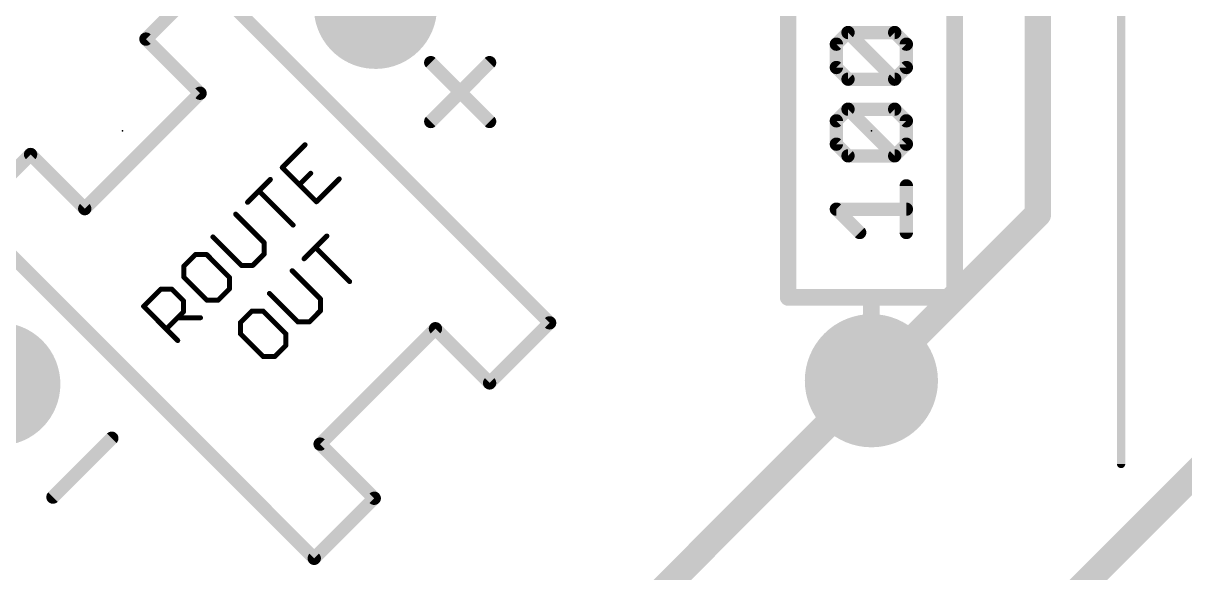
# Model space of a CAD drawing. Extents: x -12 to 102, y -12 to 69.
# Drawn here: x 40.4 to 58.12, y 5.96 to 14.34 of the extents above; entities that cross this region are included whole.
import ezdxf

# ---------------------------------------------------------------- set-up
doc = ezdxf.new("R2010")
doc.units = 0
for name, color, linetype in [('1', 12, 'CONTINUOUS'), ('17', 110, 'CONTINUOUS'), ('20', 53, 'CONTINUOUS'), ('21', 41, 'CONTINUOUS'), ('23', 53, 'CONTINUOUS'), ('49', 6, 'CONTINUOUS'), ('51', 53, 'CONTINUOUS')]:
    doc.layers.add(name, color=color, linetype=linetype)

# ---------------------------------------------------------------- blocks, each defined once
blk = doc.blocks.new('ROUNDP')
at = {"const_width": 0.5}
blk.add_lwpolyline([(0, -0.25, 1), (0, 0.25, 1), (0, -0.25)], format="xyb", dxfattribs=at)

msp = doc.modelspace()

# ---------------------------------------------------------------- linework, layer by layer
at = {"layer": '1'}
for points, const_width in [([(55.88, 19.05), (55.88, 11.43)], 0.4064), ([(44.6972, 12.4887), (44.3497, 12.1412)], 0.0762), ([(44.3497, 12.1412), (44.871, 11.6199)], 0.0762), ([(44.6103, 11.8805), (44.7841, 12.0543)], 0.0762), ([(43.8205, 11.612), (44.168, 11.9595)], 0.0762), ([(44.871, 11.6199), (45.2185, 11.9674)], 0.0762), ([(44.5155, 11.2644), (43.9942, 11.7857)], 0.0762), ([(55.88, 11.43), (53.34, 8.89)], 0.4064), ([(44.0732, 10.9959), (43.6388, 11.4303)], 0.0762), ([(43.2913, 11.0827), (43.7257, 10.6483)], 0.0762), ([(44.0732, 10.8221), (44.0732, 10.9959)], 0.0762), ([(44.6826, 10.7498), (45.0301, 11.0974)], 0.0762), ([(43.0227, 10.8142), (42.8489, 10.6404)], 0.0762), ([(43.1965, 10.8142), (43.0227, 10.8142)], 0.0762), ([(43.544, 10.4666), (43.1965, 10.8142)], 0.0762), ([(43.8994, 10.6483), (44.0732, 10.8221)], 0.0762), ([(45.3776, 10.4023), (44.8563, 10.9236)], 0.0762), ([(42.8489, 10.6404), (42.8489, 10.4666)], 0.0762), ([(43.7257, 10.6483), (43.8994, 10.6483)], 0.0762), ([(42.8489, 10.4666), (43.1965, 10.1191)], 0.0762), ([(43.544, 10.2929), (43.544, 10.4666)], 0.0762), ([(44.9353, 10.1338), (44.5009, 10.5682)], 0.0762), ([(42.2328, 10.0243), (42.4935, 10.285)], 0.0762), ([(42.4935, 10.285), (42.6673, 10.285)], 0.0762), ([(42.6673, 10.285), (42.841, 10.1112)], 0.0762), ([(43.3702, 10.1191), (43.544, 10.2929)], 0.0762), ([(42.841, 10.1112), (42.841, 9.9374)], 0.0762), ([(43.1965, 10.1191), (43.3702, 10.1191)], 0.0762), ([(44.1534, 10.2206), (44.5878, 9.7862)], 0.0762), ([(44.9353, 9.96), (44.9353, 10.1338)], 0.0762), ([(42.7541, 9.503), (42.2328, 10.0243)], 0.0762), ([(42.841, 9.9374), (42.5804, 9.6768)], 0.0762), ([(43.8848, 9.9521), (43.711, 9.7783)], 0.0762), ([(44.0586, 9.9521), (43.8848, 9.9521)], 0.0762), ([(44.4061, 9.6045), (44.0586, 9.9521)], 0.0762), ([(44.7615, 9.7862), (44.9353, 9.96)], 0.0762), ([(42.7541, 9.8506), (43.1017, 9.8506)], 0.0762), ([(43.711, 9.7783), (43.711, 9.6045)], 0.0762), ([(44.5878, 9.7862), (44.7615, 9.7862)], 0.0762), ([(43.711, 9.6045), (44.0586, 9.257)], 0.0762), ([(44.4061, 9.4308), (44.4061, 9.6045)], 0.0762), ([(44.2323, 9.257), (44.4061, 9.4308)], 0.0762), ([(44.0586, 9.257), (44.2323, 9.257)], 0.0762), ([(53.34, 8.89), (49.53, 5.08)], 0.4064), ([(54.7878, 3.9878), (58.42, 7.62)], 0.4064)]:
    msp.add_lwpolyline(points, dxfattribs=dict(at, const_width=const_width))
for points, const_width in [([(44.7107, 12.4752, 1), (44.6837, 12.5022)], 0.0381), ([(44.3631, 12.1546, 1), (44.3362, 12.1277)], 0.0381), ([(44.3362, 12.1546, 1), (44.3631, 12.1277)], 0.0381), ([(44.7976, 12.0408, 1), (44.7706, 12.0677)], 0.0381), ([(44.1815, 11.946, 1), (44.1545, 11.973)], 0.0381), ([(44.5969, 11.894, 1), (44.6238, 11.867)], 0.0381), ([(45.232, 11.9539, 1), (45.205, 11.9809)], 0.0381), ([(44.0077, 11.7992, 1), (43.9808, 11.7722)], 0.0381), ([(43.807, 11.6254, 1), (43.8339, 11.5985)], 0.0381), ([(44.8575, 11.6333, 1), (44.8844, 11.6064)], 0.0381), ([(44.8575, 11.6064, 1), (44.8844, 11.6333)], 0.0381), ([(55.7784, 11.43, 1), (55.9816, 11.43)], 0.2032), ([(55.9518, 11.3582, 1), (55.8082, 11.5018)], 0.2032), ([(43.6523, 11.4437, 1), (43.6253, 11.4168)], 0.0381), ([(44.5021, 11.2509, 1), (44.529, 11.2779)], 0.0381), ([(43.3047, 11.0962, 1), (43.2778, 11.0693)], 0.0381), ([(44.0923, 10.9959, 1), (44.0542, 10.9959)], 0.0381), ([(44.0597, 10.9824, 1), (44.0867, 11.0093)], 0.0381), ([(45.0436, 11.0839, 1), (45.0166, 11.1108)], 0.0381), ([(43.0227, 10.8332, 1), (43.0227, 10.7951)], 0.0381), ([(43.0362, 10.8007, 1), (43.0092, 10.8277)], 0.0381), ([(43.2099, 10.8277, 1), (43.183, 10.8007)], 0.0381), ([(43.1965, 10.7951, 1), (43.1965, 10.8332)], 0.0381), ([(44.0542, 10.8221, 1), (44.0923, 10.8221)], 0.0381), ([(44.0867, 10.8086, 1), (44.0597, 10.8356)], 0.0381), ([(44.8698, 10.9371, 1), (44.8429, 10.9101)], 0.0381), ([(42.8355, 10.6539, 1), (42.8624, 10.6269)], 0.0381), ([(42.868, 10.6404, 1), (42.8299, 10.6404)], 0.0381), ([(43.7257, 10.6674, 1), (43.7257, 10.6293)], 0.0381), ([(43.7122, 10.6349, 1), (43.7391, 10.6618)], 0.0381), ([(43.886, 10.6618, 1), (43.9129, 10.6349)], 0.0381), ([(43.8994, 10.6293, 1), (43.8994, 10.6674)], 0.0381), ([(44.6691, 10.7633, 1), (44.696, 10.7364)], 0.0381), ([(42.8624, 10.4801, 1), (42.8355, 10.4532)], 0.0381), ([(42.8299, 10.4666, 1), (42.868, 10.4666)], 0.0381), ([(43.563, 10.4666, 1), (43.5249, 10.4666)], 0.0381), ([(43.5305, 10.4532, 1), (43.5575, 10.4801)], 0.0381), ([(44.5144, 10.5816, 1), (44.4874, 10.5547)], 0.0381), ([(42.4935, 10.304, 1), (42.4935, 10.2659)], 0.0381), ([(42.507, 10.2715, 1), (42.48, 10.2984)], 0.0381), ([(42.6807, 10.2984, 1), (42.6538, 10.2715)], 0.0381), ([(42.6673, 10.2659, 1), (42.6673, 10.304)], 0.0381), ([(43.5249, 10.2929, 1), (43.563, 10.2929)], 0.0381), ([(43.5575, 10.2794, 1), (43.5305, 10.3064)], 0.0381), ([(45.3642, 10.3888, 1), (45.3911, 10.4158)], 0.0381), ([(42.8601, 10.1112, 1), (42.822, 10.1112)], 0.0381), ([(42.8275, 10.0977, 1), (42.8545, 10.1247)], 0.0381), ([(43.1965, 10.1382, 1), (43.1965, 10.1001)], 0.0381), ([(43.183, 10.1056, 1), (43.2099, 10.1326)], 0.0381), ([(43.3568, 10.1326, 1), (43.3837, 10.1056)], 0.0381), ([(43.3702, 10.1001, 1), (43.3702, 10.1382)], 0.0381), ([(44.1668, 10.2341, 1), (44.1399, 10.2072)], 0.0381), ([(44.9544, 10.1337, 1), (44.9163, 10.1338)], 0.0381), ([(44.9218, 10.1203, 1), (44.9488, 10.1472)], 0.0381), ([(42.2463, 10.0378, 1), (42.2194, 10.0109)], 0.0381), ([(42.2194, 10.0378, 1), (42.2463, 10.0109)], 0.0381), ([(42.822, 9.9374, 1), (42.8601, 9.9374)], 0.0381), ([(42.8545, 9.924, 1), (42.8275, 9.9509)], 0.0381), ([(43.8848, 9.9711, 1), (43.8848, 9.933)], 0.0381), ([(43.8983, 9.9386, 1), (43.8713, 9.9655)], 0.0381), ([(44.072, 9.9655, 1), (44.0451, 9.9386)], 0.0381), ([(44.0586, 9.933, 1), (44.0586, 9.9711)], 0.0381), ([(44.9163, 9.96, 1), (44.9544, 9.96)], 0.0381), ([(44.9488, 9.9465, 1), (44.9218, 9.9735)], 0.0381), ([(42.7541, 9.8696, 1), (42.7541, 9.8315)], 0.0381), ([(43.1017, 9.8315, 1), (43.1017, 9.8696)], 0.0381), ([(43.6976, 9.7918, 1), (43.7245, 9.7648)], 0.0381), ([(43.7301, 9.7783, 1), (43.692, 9.7783)], 0.0381), ([(44.5878, 9.8053, 1), (44.5878, 9.7672)], 0.0381), ([(44.5743, 9.7727, 1), (44.6012, 9.7997)], 0.0381), ([(44.7481, 9.7997, 1), (44.775, 9.7727)], 0.0381), ([(44.7615, 9.7672, 1), (44.7615, 9.8053)], 0.0381), ([(42.5669, 9.6903, 1), (42.5938, 9.6633)], 0.0381), ([(43.7245, 9.618, 1), (43.6976, 9.5911)], 0.0381), ([(43.692, 9.6045, 1), (43.7301, 9.6045)], 0.0381), ([(44.4251, 9.6045, 1), (44.3871, 9.6045)], 0.0381), ([(44.3926, 9.5911, 1), (44.4196, 9.618)], 0.0381), ([(42.7407, 9.4896, 1), (42.7676, 9.5165)], 0.0381), ([(44.387, 9.4308, 1), (44.4251, 9.4308)], 0.0381), ([(44.4196, 9.4173, 1), (44.3926, 9.4442)], 0.0381), ([(44.0586, 9.2761, 1), (44.0586, 9.238)], 0.0381), ([(44.0451, 9.2435, 1), (44.072, 9.2705)], 0.0381), ([(44.2189, 9.2705, 1), (44.2458, 9.2435)], 0.0381), ([(44.2323, 9.238, 1), (44.2323, 9.2761)], 0.0381), ([(53.2682, 8.9618, 1), (53.4118, 8.8182)], 0.2032), ([(53.4118, 8.8182, 1), (53.2682, 8.9618)], 0.2032)]:
    msp.add_lwpolyline(points, format="xyb", dxfattribs=dict(at, const_width=const_width))
at = {"layer": '20', "const_width": 0.2032}
for points in [[(42.2692, 14.1009), (43.1852, 15.0169)], [(48.4297, 9.7724), (43.1852, 15.0169)], [(43.0954, 13.2747), (42.2692, 14.1009)], [(43.0954, 13.2747), (41.3353, 11.5146)], [(39.5931, 11.4248), (40.5091, 12.3408)], [(40.5091, 12.3408), (41.3353, 11.5146)], [(39.5931, 11.4248), (44.8376, 6.1803)], [(44.9274, 7.9225), (46.6875, 9.6826)], [(47.5137, 8.8565), (46.6875, 9.6826)], [(48.4297, 9.7724), (47.5137, 8.8565)], [(44.9274, 7.9225), (45.7535, 7.0963)], [(45.7535, 7.0963), (44.8376, 6.1803)]]:
    msp.add_lwpolyline(points, dxfattribs=at)
at = {"layer": '20', "const_width": 0.1016}
for points in [[(42.3051, 14.1368, 1), (42.2333, 14.065)], [(42.2333, 14.1368, 1), (42.3051, 14.065)], [(43.1313, 13.2388, 1), (43.0595, 13.3107)], [(43.0595, 13.2388, 1), (43.1313, 13.3107)], [(40.545, 12.3767, 1), (40.4732, 12.3049)], [(40.545, 12.3049, 1), (40.4732, 12.3767)], [(41.2993, 11.5505, 1), (41.3712, 11.4787)], [(41.2993, 11.4787, 1), (41.3712, 11.5505)], [(46.7234, 9.7186, 1), (46.6516, 9.6467)], [(46.7234, 9.6467, 1), (46.6516, 9.7186)], [(48.4656, 9.7365, 1), (48.3937, 9.8084)], [(48.3937, 9.7365, 1), (48.4656, 9.8084)], [(47.4778, 8.8924, 1), (47.5496, 8.8205)], [(47.4778, 8.8205, 1), (47.5496, 8.8924)], [(44.9633, 7.9584, 1), (44.8914, 7.8866)], [(44.8914, 7.9584, 1), (44.9633, 7.8866)], [(45.7895, 7.0604, 1), (45.7176, 7.1322)], [(45.7176, 7.0604, 1), (45.7895, 7.1322)], [(44.8016, 6.2163, 1), (44.8735, 6.1444)], [(44.8016, 6.1444, 1), (44.8735, 6.2163)]]:
    msp.add_lwpolyline(points, format="xyb", dxfattribs=at)
at = {"layer": '21'}
for points, const_width in [([(52.07, 10.16), (52.07, 15.24)], 0.254), ([(54.61, 15.24), (54.61, 10.16)], 0.254), ([(52.8057, 14.0233), (52.9836, 14.2012)], 0.2032), ([(52.9836, 14.2012), (53.6955, 14.2012)], 0.2032), ([(53.6955, 13.4894), (52.9836, 14.2012)], 0.2032), ([(53.6955, 14.2012), (53.8734, 14.0233)], 0.2032), ([(52.8057, 13.6673), (52.8057, 14.0233)], 0.2032), ([(53.8734, 14.0233), (53.8734, 13.6673)], 0.2032), ([(46.6157, 12.8437), (47.5137, 13.7417)], 0.2032), ([(46.6157, 13.7417), (47.5137, 12.8437)], 0.2032), ([(52.9836, 13.4894), (52.8057, 13.6673)], 0.2032), ([(53.8734, 13.6673), (53.6955, 13.4894)], 0.2032), ([(53.6955, 13.4894), (52.9836, 13.4894)], 0.2032), ([(52.8057, 12.8539), (52.9836, 13.0318)], 0.2032), ([(52.9836, 13.0318), (53.6955, 13.0318)], 0.2032), ([(53.6955, 12.32), (52.9836, 13.0318)], 0.2032), ([(53.6955, 13.0318), (53.8734, 12.8539)], 0.2032), ([(52.8057, 12.4979), (52.8057, 12.8539)], 0.2032), ([(53.8734, 12.8539), (53.8734, 12.4979)], 0.2032), ([(52.9836, 12.32), (52.8057, 12.4979)], 0.2032), ([(53.8734, 12.4979), (53.6955, 12.32)], 0.2032), ([(44.6972, 12.4887), (44.3497, 12.1412)], 0.0762), ([(53.6955, 12.32), (52.9836, 12.32)], 0.2032), ([(44.3497, 12.1412), (44.871, 11.6199)], 0.0762), ([(44.6103, 11.8805), (44.7841, 12.0543)], 0.0762), ([(43.8205, 11.612), (44.168, 11.9595)], 0.0762), ([(44.871, 11.6199), (45.2185, 11.9674)], 0.0762), ([(53.8734, 11.1506), (53.8734, 11.8624)], 0.2032), ([(44.5155, 11.2644), (43.9942, 11.7857)], 0.0762), ([(53.1616, 11.1506), (52.8057, 11.5065)], 0.2032), ([(52.8057, 11.5065), (53.8734, 11.5065)], 0.2032), ([(44.0732, 10.9959), (43.6388, 11.4303)], 0.0762), ([(43.2913, 11.0827), (43.7257, 10.6483)], 0.0762), ([(44.0732, 10.8221), (44.0732, 10.9959)], 0.0762), ([(44.6826, 10.7498), (45.0301, 11.0974)], 0.0762), ([(43.0227, 10.8142), (42.8489, 10.6404)], 0.0762), ([(43.1965, 10.8142), (43.0227, 10.8142)], 0.0762), ([(43.544, 10.4666), (43.1965, 10.8142)], 0.0762), ([(43.8994, 10.6483), (44.0732, 10.8221)], 0.0762), ([(45.3776, 10.4023), (44.8563, 10.9236)], 0.0762), ([(42.8489, 10.6404), (42.8489, 10.4666)], 0.0762), ([(43.7257, 10.6483), (43.8994, 10.6483)], 0.0762), ([(42.8489, 10.4666), (43.1965, 10.1191)], 0.0762), ([(43.544, 10.2929), (43.544, 10.4666)], 0.0762), ([(44.9353, 10.1338), (44.5009, 10.5682)], 0.0762), ([(42.2328, 10.0243), (42.4935, 10.285)], 0.0762), ([(42.4935, 10.285), (42.6673, 10.285)], 0.0762), ([(42.6673, 10.285), (42.841, 10.1112)], 0.0762), ([(43.3702, 10.1191), (43.544, 10.2929)], 0.0762), ([(53.34, 10.16), (52.07, 10.16)], 0.254), ([(54.61, 10.16), (53.34, 10.16)], 0.254), ([(53.34, 10.16), (53.34, 9.906)], 0.254), ([(42.841, 10.1112), (42.841, 9.9374)], 0.0762), ([(43.1965, 10.1191), (43.3702, 10.1191)], 0.0762), ([(44.1534, 10.2206), (44.5878, 9.7862)], 0.0762), ([(44.9353, 9.96), (44.9353, 10.1338)], 0.0762), ([(42.7541, 9.503), (42.2328, 10.0243)], 0.0762), ([(42.841, 9.9374), (42.5804, 9.6768)], 0.0762), ([(43.8848, 9.9521), (43.711, 9.7783)], 0.0762), ([(44.0586, 9.9521), (43.8848, 9.9521)], 0.0762), ([(44.4061, 9.6045), (44.0586, 9.9521)], 0.0762), ([(44.7615, 9.7862), (44.9353, 9.96)], 0.0762), ([(42.7541, 9.8506), (43.1017, 9.8506)], 0.0762), ([(43.711, 9.7783), (43.711, 9.6045)], 0.0762), ([(44.5878, 9.7862), (44.7615, 9.7862)], 0.0762), ([(43.711, 9.6045), (44.0586, 9.257)], 0.0762), ([(44.4061, 9.4308), (44.4061, 9.6045)], 0.0762), ([(44.2323, 9.257), (44.4061, 9.4308)], 0.0762), ([(44.0586, 9.257), (44.2323, 9.257)], 0.0762), ([(40.8503, 7.1143), (41.7484, 8.0123)], 0.2032)]:
    msp.add_lwpolyline(points, dxfattribs=dict(at, const_width=const_width))
for points, const_width in [([(52.9836, 14.252, 1), (52.9836, 14.1504)], 0.1016), ([(53.0196, 14.2371, 1), (52.9477, 14.1653)], 0.1016), ([(53.0196, 14.1653, 1), (52.9477, 14.2371)], 0.1016), ([(53.7314, 14.2371, 1), (53.6595, 14.1653)], 0.1016), ([(53.6955, 14.1504, 1), (53.6955, 14.252)], 0.1016), ([(52.8565, 14.0233, 1), (52.7549, 14.0233)], 0.1016), ([(52.7698, 14.0592, 1), (52.8416, 13.9873)], 0.1016), ([(53.9242, 14.0233, 1), (53.8226, 14.0233)], 0.1016), ([(53.8375, 13.9873, 1), (53.9093, 14.0592)], 0.1016), ([(46.6516, 13.7776, 1), (46.5797, 13.7058)], 0.1016), ([(47.5496, 13.7058, 1), (47.4778, 13.7776)], 0.1016), ([(52.8416, 13.7033, 1), (52.7698, 13.6314)], 0.1016), ([(52.7549, 13.6673, 1), (52.8565, 13.6673)], 0.1016), ([(53.8226, 13.6673, 1), (53.9242, 13.6673)], 0.1016), ([(53.9093, 13.6314, 1), (53.8375, 13.7033)], 0.1016), ([(52.9836, 13.5402, 1), (52.9836, 13.4386)], 0.1016), ([(52.9477, 13.4535, 1), (53.0196, 13.5253)], 0.1016), ([(53.6595, 13.5253, 1), (53.7314, 13.4535)], 0.1016), ([(53.6595, 13.4535, 1), (53.7314, 13.5253)], 0.1016), ([(53.6955, 13.4386, 1), (53.6955, 13.5402)], 0.1016), ([(52.9836, 13.0826, 1), (52.9836, 12.981)], 0.1016), ([(53.0196, 13.0677, 1), (52.9477, 12.9959)], 0.1016), ([(53.0196, 12.9959, 1), (52.9477, 13.0677)], 0.1016), ([(53.7314, 13.0677, 1), (53.6595, 12.9959)], 0.1016), ([(53.6955, 12.981, 1), (53.6955, 13.0826)], 0.1016), ([(52.8565, 12.8539, 1), (52.7549, 12.8539)], 0.1016), ([(52.7698, 12.8898, 1), (52.8416, 12.8179)], 0.1016), ([(53.9242, 12.8539, 1), (53.8226, 12.8539)], 0.1016), ([(53.8375, 12.8179, 1), (53.9093, 12.8898)], 0.1016), ([(46.5797, 12.8796, 1), (46.6516, 12.8078)], 0.1016), ([(47.4778, 12.8078, 1), (47.5496, 12.8796)], 0.1016), ([(52.8416, 12.5339, 1), (52.7698, 12.462)], 0.1016), ([(53.9093, 12.462, 1), (53.8375, 12.5339)], 0.1016), ([(44.7107, 12.4752, 1), (44.6837, 12.5022)], 0.0381), ([(52.7549, 12.4979, 1), (52.8565, 12.4979)], 0.1016), ([(52.9836, 12.3708, 1), (52.9836, 12.2692)], 0.1016), ([(53.6955, 12.2692, 1), (53.6955, 12.3708)], 0.1016), ([(53.8226, 12.4979, 1), (53.9242, 12.4979)], 0.1016), ([(52.9477, 12.2841, 1), (53.0196, 12.3559)], 0.1016), ([(53.6595, 12.3559, 1), (53.7314, 12.2841)], 0.1016), ([(53.6595, 12.2841, 1), (53.7314, 12.3559)], 0.1016), ([(44.3631, 12.1546, 1), (44.3362, 12.1277)], 0.0381), ([(44.3362, 12.1546, 1), (44.3631, 12.1277)], 0.0381), ([(44.7976, 12.0408, 1), (44.7706, 12.0677)], 0.0381), ([(44.1815, 11.946, 1), (44.1545, 11.973)], 0.0381), ([(44.5969, 11.894, 1), (44.6238, 11.867)], 0.0381), ([(45.232, 11.9539, 1), (45.205, 11.9809)], 0.0381), ([(53.9242, 11.8624, 1), (53.8226, 11.8624)], 0.1016), ([(44.0077, 11.7992, 1), (43.9808, 11.7722)], 0.0381), ([(43.807, 11.6254, 1), (43.8339, 11.5985)], 0.0381), ([(44.8575, 11.6333, 1), (44.8844, 11.6064)], 0.0381), ([(44.8575, 11.6064, 1), (44.8844, 11.6333)], 0.0381), ([(52.8416, 11.5424, 1), (52.7698, 11.4706)], 0.1016), ([(52.8057, 11.5573, 1), (52.8057, 11.4557)], 0.1016), ([(53.8734, 11.4557, 1), (53.8734, 11.5573)], 0.1016), ([(43.6523, 11.4437, 1), (43.6253, 11.4168)], 0.0381), ([(44.5021, 11.2509, 1), (44.529, 11.2779)], 0.0381), ([(53.1257, 11.1147, 1), (53.1975, 11.1865)], 0.1016), ([(53.8226, 11.1506, 1), (53.9242, 11.1506)], 0.1016), ([(43.3047, 11.0962, 1), (43.2778, 11.0693)], 0.0381), ([(44.0923, 10.9959, 1), (44.0542, 10.9959)], 0.0381), ([(44.0597, 10.9824, 1), (44.0867, 11.0093)], 0.0381), ([(45.0436, 11.0839, 1), (45.0166, 11.1108)], 0.0381), ([(43.0227, 10.8332, 1), (43.0227, 10.7951)], 0.0381), ([(43.0362, 10.8007, 1), (43.0092, 10.8277)], 0.0381), ([(43.2099, 10.8277, 1), (43.183, 10.8007)], 0.0381), ([(43.1965, 10.7951, 1), (43.1965, 10.8332)], 0.0381), ([(44.0542, 10.8221, 1), (44.0923, 10.8221)], 0.0381), ([(44.0867, 10.8086, 1), (44.0597, 10.8356)], 0.0381), ([(44.8698, 10.9371, 1), (44.8429, 10.9101)], 0.0381), ([(42.8355, 10.6539, 1), (42.8624, 10.6269)], 0.0381), ([(42.868, 10.6404, 1), (42.8299, 10.6404)], 0.0381), ([(43.7257, 10.6674, 1), (43.7257, 10.6293)], 0.0381), ([(43.7122, 10.6349, 1), (43.7391, 10.6618)], 0.0381), ([(43.886, 10.6618, 1), (43.9129, 10.6349)], 0.0381), ([(43.8994, 10.6293, 1), (43.8994, 10.6674)], 0.0381), ([(44.6691, 10.7633, 1), (44.696, 10.7364)], 0.0381), ([(42.8624, 10.4801, 1), (42.8355, 10.4532)], 0.0381), ([(42.8299, 10.4666, 1), (42.868, 10.4666)], 0.0381), ([(43.563, 10.4666, 1), (43.5249, 10.4666)], 0.0381), ([(43.5305, 10.4532, 1), (43.5575, 10.4801)], 0.0381), ([(44.5144, 10.5816, 1), (44.4874, 10.5547)], 0.0381), ([(42.4935, 10.304, 1), (42.4935, 10.2659)], 0.0381), ([(42.507, 10.2715, 1), (42.48, 10.2984)], 0.0381), ([(42.6807, 10.2984, 1), (42.6538, 10.2715)], 0.0381), ([(42.6673, 10.2659, 1), (42.6673, 10.304)], 0.0381), ([(43.5249, 10.2929, 1), (43.563, 10.2929)], 0.0381), ([(43.5575, 10.2794, 1), (43.5305, 10.3064)], 0.0381), ([(45.3642, 10.3888, 1), (45.3911, 10.4158)], 0.0381), ([(52.07, 10.2235, 1), (52.07, 10.0965)], 0.127), ([(53.34, 10.2235, 1), (53.34, 10.0965)], 0.127), ([(53.4035, 10.16, 1), (53.2765, 10.16)], 0.127), ([(53.34, 10.0965, 1), (53.34, 10.2235)], 0.127), ([(54.61, 10.0965, 1), (54.61, 10.2235)], 0.127), ([(42.8601, 10.1112, 1), (42.822, 10.1112)], 0.0381), ([(42.8275, 10.0977, 1), (42.8545, 10.1247)], 0.0381), ([(43.1965, 10.1382, 1), (43.1965, 10.1001)], 0.0381), ([(43.183, 10.1056, 1), (43.2099, 10.1326)], 0.0381), ([(43.3568, 10.1326, 1), (43.3837, 10.1056)], 0.0381), ([(43.3702, 10.1001, 1), (43.3702, 10.1382)], 0.0381), ([(44.1668, 10.2341, 1), (44.1399, 10.2072)], 0.0381), ([(44.9544, 10.1337, 1), (44.9163, 10.1338)], 0.0381), ([(44.9218, 10.1203, 1), (44.9488, 10.1472)], 0.0381), ([(52.0065, 10.16, 1), (52.1335, 10.16)], 0.127), ([(54.5465, 10.16, 1), (54.6735, 10.16)], 0.127), ([(42.2463, 10.0378, 1), (42.2194, 10.0109)], 0.0381), ([(42.2194, 10.0378, 1), (42.2463, 10.0109)], 0.0381), ([(42.822, 9.9374, 1), (42.8601, 9.9374)], 0.0381), ([(42.8545, 9.924, 1), (42.8275, 9.9509)], 0.0381), ([(43.8848, 9.9711, 1), (43.8848, 9.933)], 0.0381), ([(43.8983, 9.9386, 1), (43.8713, 9.9655)], 0.0381), ([(44.072, 9.9655, 1), (44.0451, 9.9386)], 0.0381), ([(44.0586, 9.933, 1), (44.0586, 9.9711)], 0.0381), ([(44.9163, 9.96, 1), (44.9544, 9.96)], 0.0381), ([(44.9488, 9.9465, 1), (44.9218, 9.9735)], 0.0381), ([(53.2765, 9.906, 1), (53.4035, 9.906)], 0.127), ([(42.7541, 9.8696, 1), (42.7541, 9.8315)], 0.0381), ([(43.1017, 9.8315, 1), (43.1017, 9.8696)], 0.0381), ([(43.6976, 9.7918, 1), (43.7245, 9.7648)], 0.0381), ([(43.7301, 9.7783, 1), (43.692, 9.7783)], 0.0381), ([(44.5878, 9.8053, 1), (44.5878, 9.7672)], 0.0381), ([(44.5743, 9.7727, 1), (44.6012, 9.7997)], 0.0381), ([(44.7481, 9.7997, 1), (44.775, 9.7727)], 0.0381), ([(44.7615, 9.7672, 1), (44.7615, 9.8053)], 0.0381), ([(42.5669, 9.6903, 1), (42.5938, 9.6633)], 0.0381), ([(43.7245, 9.618, 1), (43.6976, 9.5911)], 0.0381), ([(43.692, 9.6045, 1), (43.7301, 9.6045)], 0.0381), ([(44.4251, 9.6045, 1), (44.3871, 9.6045)], 0.0381), ([(44.3926, 9.5911, 1), (44.4196, 9.618)], 0.0381), ([(42.7407, 9.4896, 1), (42.7676, 9.5165)], 0.0381), ([(44.387, 9.4308, 1), (44.4251, 9.4308)], 0.0381), ([(44.4196, 9.4173, 1), (44.3926, 9.4442)], 0.0381), ([(44.0586, 9.2761, 1), (44.0586, 9.238)], 0.0381), ([(44.0451, 9.2435, 1), (44.072, 9.2705)], 0.0381), ([(44.2189, 9.2705, 1), (44.2458, 9.2435)], 0.0381), ([(44.2323, 9.238, 1), (44.2323, 9.2761)], 0.0381), ([(41.7843, 7.9764, 1), (41.7124, 8.0482)], 0.1016), ([(40.8144, 7.1502, 1), (40.8862, 7.0784)], 0.1016)]:
    msp.add_lwpolyline(points, format="xyb", dxfattribs=dict(at, const_width=const_width))
at = {"layer": '23'}
for p in [(41.91, 12.7), (53.34, 12.7)]:
    msp.add_point(p, dxfattribs=at)
at = {"layer": '49', "const_width": 0.127}
msp.add_lwpolyline([(41.3173, 11.4966), (43.1134, 13.2927)], dxfattribs=at)
at = {"layer": '49', "const_width": 0.0635}
for points in [[(43.1358, 13.2702, 1), (43.0909, 13.3151)], [(41.2948, 11.5191, 1), (41.3398, 11.4742)]]:
    msp.add_lwpolyline(points, format="xyb", dxfattribs=at)
at = {"layer": '51', "const_width": 0.127}
msp.add_lwpolyline([(57.15, 7.62), (57.15, 60.96)], dxfattribs=at)
at = {"layer": '51', "const_width": 0.0635}
msp.add_lwpolyline([(57.1183, 7.62, 1), (57.1818, 7.62)], format="xyb", dxfattribs=at)

# ---------------------------------------------------------------- block references
at = {"layer": '17'}
for p, xscale, yscale, rotation in [((45.7715, 14.5859), 1.8796, 1.8796, 45), ((45.7715, 14.5859), 1.8796, 1.8796, 45), ((40.0241, 8.8385), 1.8796, 1.8796, 45), ((40.0241, 8.8385), 1.8796, 1.8796, 45), ((53.34, 8.89), 2.032, 2.032, 90), ((53.34, 8.89), 2.032, 2.032, 90)]:
    msp.add_blockref('ROUNDP', p, dxfattribs=dict(at, xscale=xscale, yscale=yscale, rotation=rotation))

doc.saveas('drawing.dxf')
